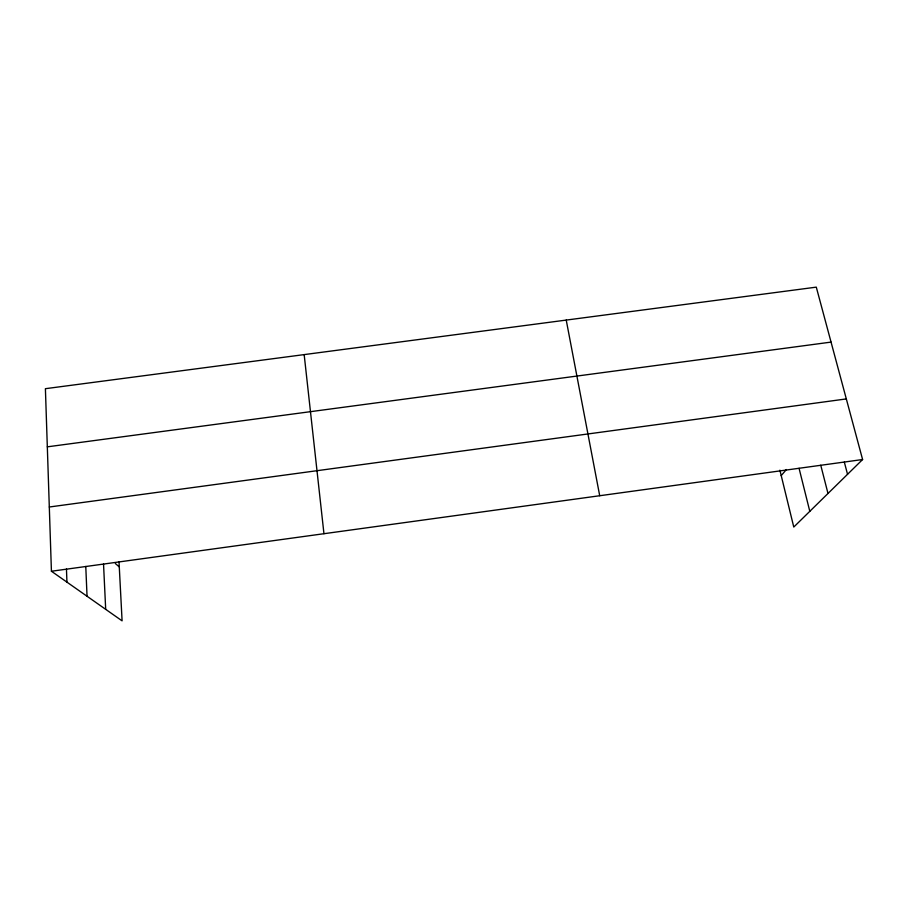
<?xml version="1.0" encoding="UTF-8"?>
<svg xmlns="http://www.w3.org/2000/svg" width="908" height="908" viewBox="0 0 908 908"><rect width="100%" height="100%" fill="white"/><g stroke="black" fill="none" stroke-linecap="round" stroke-linejoin="round"><path stroke-width="1.36" d="M781.22 475.61L786.396 469.527M119.005 561.621L122.092 620.856L51.427 571.245L45.4 388.692L816.292 287.144L862.6 459.527L793.774 527.049L779.893 470.174M51.427 571.245L862.6 459.527M49.304 507.005L846.324 398.918M47.318 446.838L831.058 342.1M115.35 563.528L119.277 566.887M844.338 462.149L847.539 474.305M820.753 465.225L827.994 493.475M799.063 468.312L809.8 511.329M566.229 320.081L599.711 495.734M304.169 354.608L323.952 533.711M103.535 564.106L105.691 609.347M85.772 566.444L87.043 596.25M66.454 569.044L66.942 582.141"/></g></svg>
